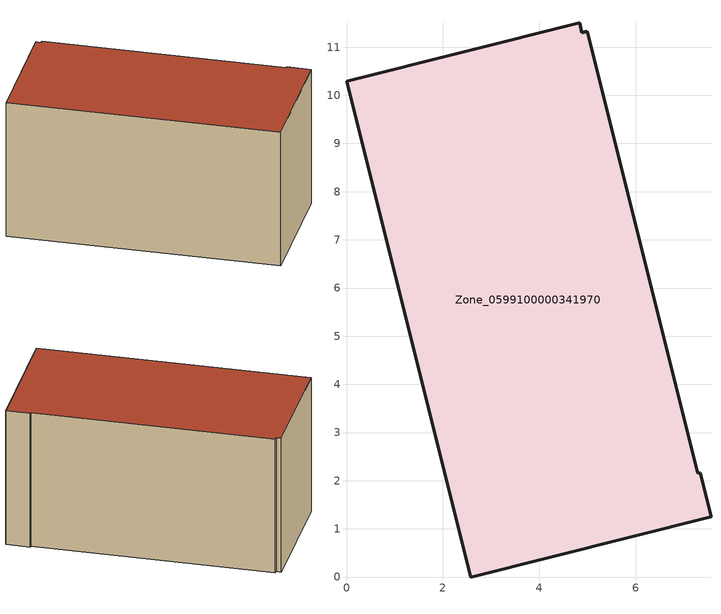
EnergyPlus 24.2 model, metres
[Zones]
Zone_0599100000341970
 floor ground (C_G): 5,11.33 7.29,2.15 7.34,2.16 7.57,1.25 2.58,0 0,10.29 4.84,11.5 4.89,11.3 z0
 wall outside (C_F): 2.58,0 7.57,1.25 7.34,2.16 7.29,2.15 5,11.33 4.89,11.3 4.84,11.5 0,10.29 2.58,0 z0:5.71
 roof outside (C_R): 7.29,2.15 5,11.33 4.89,11.3 4.84,11.5 0,10.29 2.58,0 7.57,1.25 7.34,2.16 z5.71
[BUILDING]
Pand.0599100000341970: North Axis=0; Terrain=City; Loads Convergence Tolerance Value=0.04; Temperature Convergence Tolerance Value=0.4; Solar Distribution=FullExterior; Maximum Number of Warmup Days=25; Minimum Number of Warmup Days=1
[Site:Location]
Rotterdam.The.Hague.AP_ZH_NLD Design_Conditions: Latitude=51.96; Longitude=4.45; Time Zone=1; Elevation=-4.5
[SITE:GROUNDTEMPERATURE:BUILDINGSURFACE]
18, 18, 18, 18, 18, 18, 18, 18, 18, 18, 18, 18
[MATERIAL] Thermal Absorptance=0.9; Solar Absorptance=0.7; Visible Absorptance=0.7
Name | Roughness | Thickness | Conductivity | Density | Specific Heat
G.TI.1992-2005 | MediumSmooth | 0.15 | 0.06 | 540 | 1210
F.TI.1992-2005 | Rough | 0.3 | 0.12 | 1920 | 840
R.TI.1992-2005 | MediumRough | 0.2 | 0.08 | 1500 | 1000
[CONSTRUCTION]
C_G: G.TI.1992-2005
C_F: F.TI.1992-2005
C_R: R.TI.1992-2005
[ZONE]
Zone_0599100000341970: Type=1; Multiplier=1; Ceiling Height=Autocalculate; Volume=Autocalculate; Floor Area=autocalculate; Part of Total Floor Area=Yes
[ZONEINFILTRATION:DESIGNFLOWRATE]
Infil_Zone_0599100000341970: Zone or ZoneList or Space or SpaceList=Zone_0599100000341970; Schedule=AlwaysOn; Design Flow Rate Calculation Method=Flow/Area; Flow Rate per Floor Area=0.0015; Constant Term Coefficient=1; Temperature Term Coefficient=0; Velocity Term Coefficient=0; Velocity Squared Term Coefficient=0
[HVACTEMPLATE:ZONE:IDEALLOADSAIRSYSTEM]
Zone_0599100000341970: Maximum Heating Supply Air Temperature=50; Minimum Cooling Supply Air Temperature=13; Maximum Heating Supply Air Humidity Ratio=0.0156; Minimum Cooling Supply Air Humidity Ratio=0.0077; Heating Limit=NoLimit; Cooling Limit=NoLimit; Dehumidification Control Type=ConstantSensibleHeatRatio; Cooling Sensible Heat Ratio=0.7; Dehumidification Setpoint=60; Humidification Control Type=None; Humidification Setpoint=30; Outdoor Air Method=None; Outdoor Air Flow Rate per Person=0.00944; Outdoor Air Flow Rate per Zone Floor Area=0; Outdoor Air Flow Rate per Zone=0; Demand Controlled Ventilation Type=None; Outdoor Air Economizer Type=NoEconomizer; Heat Recovery Type=None; Sensible Heat Recovery Effectiveness=0.7; Latent Heat Recovery Effectiveness=0.65
[ZONECONTROL:THERMOSTAT]
ThermostatControl_Zone_0599100000341970: Zone or ZoneList=Zone_0599100000341970; Control Type Schedule=DualSetpointControlType; Control 1=Thermostat_Zone_0599100000341970; Temperature Difference Between Cutout And Setpoint=0
[THERMOSTATSETPOINT:DUALSETPOINT]
Thermostat_Zone_0599100000341970: Heating Setpoint Temperature Schedule=HeatingSetpoint_Zone_0599100000341970; Cooling Setpoint Temperature Schedule=CoolingSetpoint_Zone_0599100000341970
[SCHEDULE:COMPACT]
HeatingSetpoint_Zone_0599100000341970: Through: 12/31, For: AllDays, Until: 24:00, 21
CoolingSetpoint_Zone_0599100000341970: Through: 12/31, For: AllDays, Until: 24:00, 24
DualSetpointControlType: Through: 12/31, For: AllDays, Until: 24:00, 4
AlwaysOn: Through: 12/31, For: AllDays, Until: 24:00, 1
